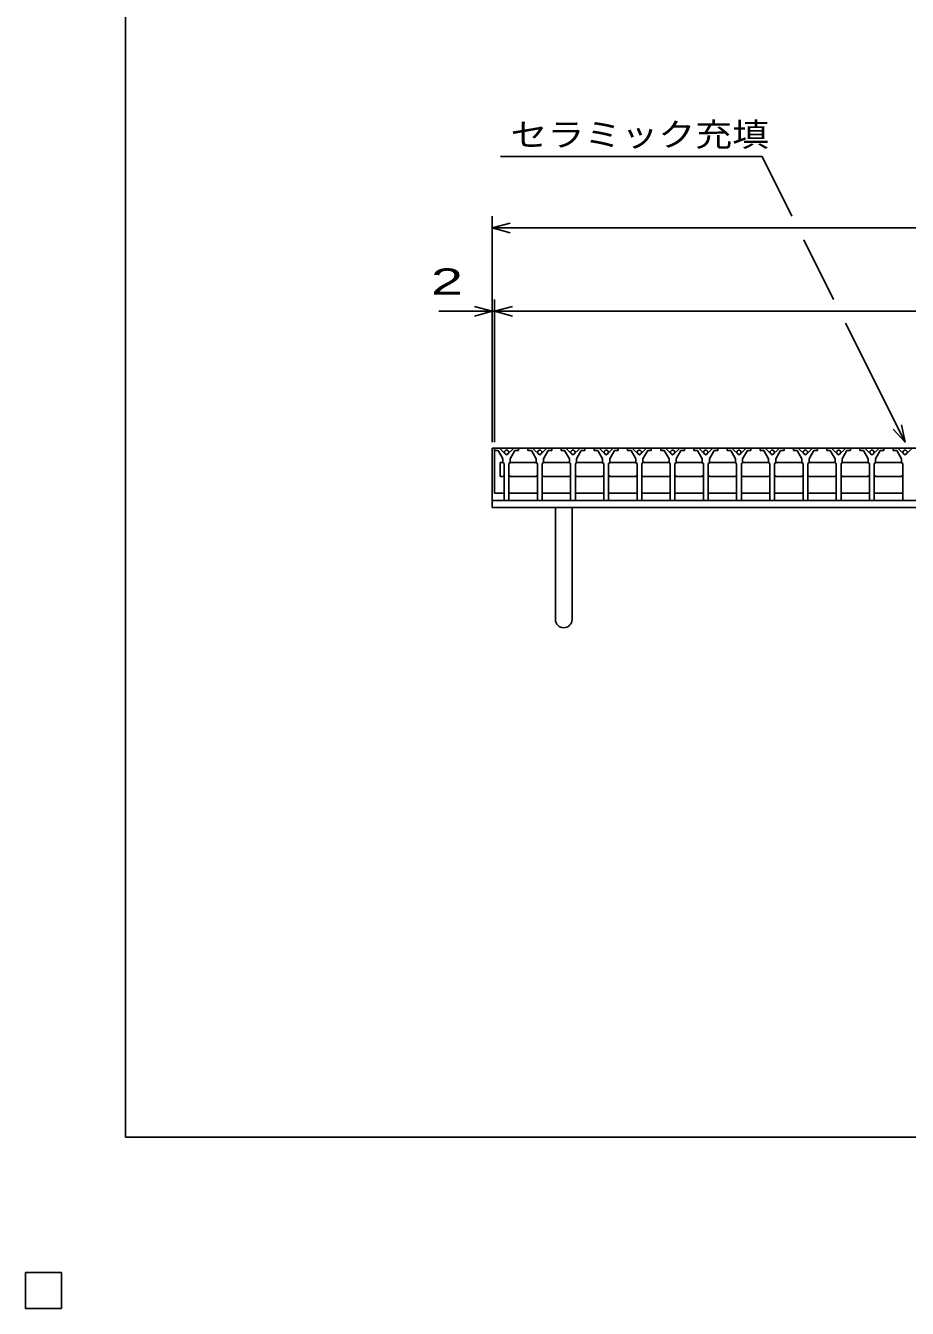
# Model space of a CAD drawing. Units: millimetres, scale not verified. Extents: x -1820 to 1724, y -1285 to 1059.
# Drawn here: x -1820 to -1079, y -1285 to -207 of the extents above; entities that cross this region are included whole.
import ezdxf
from ezdxf.enums import TextEntityAlignment as Align

# ---------------------------------------------------------------- set-up
doc = ezdxf.new("R2010")
doc.units = ezdxf.units.MM
doc.header["$LTSCALE"] = 10
for name, color, linetype, lineweight in [('0_2', 150, 'Continuous', 25), ('16', 3, 'Continuous', 25), ('17', 3, 'Continuous', 25), ('19', 6, 'Continuous', 25), ('22', 2, 'Continuous', 25)]:
    doc.layers.add(name, color=color, linetype=linetype, lineweight=lineweight)
doc.styles.add('ベクトル', font='')
doc.styles.get('ベクトル').set_extended_font_data('ベクトル')

msp = doc.modelspace()

# ---------------------------------------------------------------- linework, layer by layer
at = {"layer": '0_2'}
for p, q in [((-1736, -1141), (-1736, 1059)), ((1724, -1141), (-1736, -1141))]:
    msp.add_line(p, q, dxfattribs=at)
at = {"layer": '16'}
for p, q in [((-1426, -562), (-1426, -564)), ((-1422, -562), (-1426, -562)), ((-1426, -562), (-430, -562)), ((-1426, -562), (-1426, -600)), ((-1426, -564), (-1423, -564)), ((-1423, -564), (-1419, -571)), ((-1416, -568), (-1422, -562)), ((-1419, -571), (-1419, -574)), ((-1410, -562), (-1416, -568)), ((-1413, -571), (-1409, -564)), ((-1413, -574), (-1413, -571)), ((-1406, -562), (-1410, -562)), ((-1409, -564), (-1406, -564)), ((-1406, -564), (-1406, -562)), ((-1398.1, -562), (-1398.1, -564)), ((-1394.1, -562), (-1398.1, -562)), ((-1398.1, -564), (-1395.1, -564)), ((-1395.1, -564), (-1391.1, -571)), ((-1388.1, -568), (-1394.1, -562)), ((-1391.1, -571), (-1391.1, -574)), ((-1382.1, -562), (-1388.1, -568)), ((-1385.1, -571), (-1381.1, -564)), ((-1385.1, -574), (-1385.1, -571)), ((-1378.1, -562), (-1382.1, -562)), ((-1381.1, -564), (-1378.1, -564)), ((-1378.1, -564), (-1378.1, -562)), ((-1370.2, -562), (-1370.2, -564)), ((-1366.2, -562), (-1370.2, -562)), ((-1370.2, -564), (-1367.2, -564)), ((-1367.2, -564), (-1363.2, -571)), ((-1360.2, -568), (-1366.2, -562)), ((-1363.2, -571), (-1363.2, -574)), ((-1354.2, -562), (-1360.2, -568)), ((-1357.2, -571), (-1353.2, -564)), ((-1357.2, -574), (-1357.2, -571)), ((-1350.2, -562), (-1354.2, -562)), ((-1353.2, -564), (-1350.2, -564)), ((-1350.2, -564), (-1350.2, -562)), ((-1342.3, -562), (-1342.3, -564)), ((-1338.3, -562), (-1342.3, -562)), ((-1342.3, -564), (-1339.3, -564)), ((-1339.3, -564), (-1335.3, -571)), ((-1332.3, -568), (-1338.3, -562)), ((-1335.3, -571), (-1335.3, -574)), ((-1326.3, -562), (-1332.3, -568)), ((-1329.3, -571), (-1325.3, -564)), ((-1329.3, -574), (-1329.3, -571)), ((-1322.3, -562), (-1326.3, -562)), ((-1325.3, -564), (-1322.3, -564)), ((-1322.3, -564), (-1322.3, -562)), ((-1314.4, -562), (-1314.4, -564)), ((-1310.4, -562), (-1314.4, -562)), ((-1314.4, -564), (-1311.4, -564)), ((-1311.4, -564), (-1307.4, -571)), ((-1304.4, -568), (-1310.4, -562)), ((-1307.4, -571), (-1307.4, -574)), ((-1298.4, -562), (-1304.4, -568)), ((-1301.4, -571), (-1297.4, -564)), ((-1301.4, -574), (-1301.4, -571)), ((-1294.4, -562), (-1298.4, -562)), ((-1297.4, -564), (-1294.4, -564)), ((-1294.4, -564), (-1294.4, -562)), ((-1286.5, -562), (-1286.5, -564)), ((-1282.5, -562), (-1286.5, -562)), ((-1286.5, -564), (-1283.5, -564)), ((-1283.5, -564), (-1279.5, -571)), ((-1276.5, -568), (-1282.5, -562)), ((-1279.5, -571), (-1279.5, -574)), ((-1270.5, -562), (-1276.5, -568)), ((-1273.5, -571), (-1269.5, -564)), ((-1273.5, -574), (-1273.5, -571)), ((-1266.5, -562), (-1270.5, -562)), ((-1269.5, -564), (-1266.5, -564)), ((-1266.5, -564), (-1266.5, -562)), ((-1258.6, -562), (-1258.6, -564)), ((-1254.6, -562), (-1258.6, -562)), ((-1258.6, -564), (-1255.6, -564)), ((-1255.6, -564), (-1251.6, -571)), ((-1248.6, -568), (-1254.6, -562)), ((-1251.6, -571), (-1251.6, -574)), ((-1242.6, -562), (-1248.6, -568)), ((-1245.6, -571), (-1241.6, -564)), ((-1245.6, -574), (-1245.6, -571)), ((-1238.6, -562), (-1242.6, -562)), ((-1241.6, -564), (-1238.6, -564)), ((-1238.6, -564), (-1238.6, -562)), ((-1230.7, -562), (-1230.7, -564)), ((-1226.7, -562), (-1230.7, -562)), ((-1230.7, -564), (-1227.7, -564)), ((-1227.7, -564), (-1223.7, -571)), ((-1220.7, -568), (-1226.7, -562)), ((-1223.7, -571), (-1223.7, -574)), ((-1214.7, -562), (-1220.7, -568)), ((-1217.7, -571), (-1213.7, -564)), ((-1217.7, -574), (-1217.7, -571)), ((-1210.7, -562), (-1214.7, -562)), ((-1213.7, -564), (-1210.7, -564)), ((-1210.7, -564), (-1210.7, -562)), ((-1202.8, -562), (-1202.8, -564)), ((-1198.8, -562), (-1202.8, -562)), ((-1202.8, -564), (-1199.8, -564)), ((-1199.8, -564), (-1195.8, -571)), ((-1192.8, -568), (-1198.8, -562)), ((-1195.8, -571), (-1195.8, -574)), ((-1186.8, -562), (-1192.8, -568)), ((-1189.8, -571), (-1185.8, -564)), ((-1189.8, -574), (-1189.8, -571)), ((-1182.8, -562), (-1186.8, -562)), ((-1185.8, -564), (-1182.8, -564)), ((-1182.8, -564), (-1182.8, -562)), ((-1174.9, -562), (-1174.9, -564)), ((-1170.9, -562), (-1174.9, -562)), ((-1174.9, -564), (-1171.9, -564)), ((-1171.9, -564), (-1167.9, -571)), ((-1164.9, -568), (-1170.9, -562)), ((-1167.9, -571), (-1167.9, -574)), ((-1158.9, -562), (-1164.9, -568)), ((-1161.9, -571), (-1157.9, -564)), ((-1161.9, -574), (-1161.9, -571)), ((-1154.9, -562), (-1158.9, -562)), ((-1157.9, -564), (-1154.9, -564)), ((-1154.9, -564), (-1154.9, -562)), ((-1147, -562), (-1147, -564)), ((-1143, -562), (-1147, -562)), ((-1147, -564), (-1144, -564)), ((-1144, -564), (-1140, -571)), ((-1137, -568), (-1143, -562)), ((-1140, -571), (-1140, -574)), ((-1131, -562), (-1137, -568)), ((-1134, -571), (-1130, -564)), ((-1134, -574), (-1134, -571)), ((-1127, -562), (-1131, -562)), ((-1130, -564), (-1127, -564)), ((-1127, -564), (-1127, -562)), ((-1119.1, -562), (-1119.1, -564)), ((-1115.1, -562), (-1119.1, -562)), ((-1119.1, -564), (-1116.1, -564)), ((-1116.1, -564), (-1112.1, -571)), ((-1109.1, -568), (-1115.1, -562)), ((-1112.1, -571), (-1112.1, -574)), ((-1103.1, -562), (-1109.1, -568)), ((-1106.1, -571), (-1102.1, -564)), ((-1106.1, -574), (-1106.1, -571)), ((-1099.1, -562), (-1103.1, -562)), ((-1102.1, -564), (-1099.1, -564)), ((-1099.1, -564), (-1099.1, -562)), ((-1091.2, -562), (-1091.2, -564)), ((-1087.2, -562), (-1091.2, -562)), ((-1091.2, -564), (-1088.2, -564)), ((-1088.2, -564), (-1084.2, -571)), ((-1081.2, -568), (-1087.2, -562)), ((-1084.2, -571), (-1084.2, -574)), ((-1075.2, -562), (-1081.2, -568)), ((-1419, -574), (-1418, -575)), ((-1418, -575), (-1418, -606)), ((-1414, -575), (-1413, -574)), ((-1414, -606), (-1414, -575)), ((-1413.75, -575), (-1412.75, -574)), ((-1412.75, -574), (-1391.35, -574)), ((-1391.35, -574), (-1390.35, -575)), ((-1391.1, -574), (-1390.1, -575)), ((-1390.1, -575), (-1390.1, -606)), ((-1386.1, -575), (-1385.1, -574)), ((-1386.1, -606), (-1386.1, -575)), ((-1385.85, -575), (-1384.85, -574)), ((-1384.85, -574), (-1363.45, -574)), ((-1363.45, -574), (-1362.45, -575)), ((-1363.2, -574), (-1362.2, -575)), ((-1362.2, -575), (-1362.2, -606)), ((-1358.2, -575), (-1357.2, -574)), ((-1358.2, -606), (-1358.2, -575)), ((-1357.95, -575), (-1356.95, -574)), ((-1356.95, -574), (-1335.55, -574)), ((-1335.55, -574), (-1334.55, -575)), ((-1335.3, -574), (-1334.3, -575)), ((-1334.3, -575), (-1334.3, -606)), ((-1330.3, -575), (-1329.3, -574)), ((-1330.3, -606), (-1330.3, -575)), ((-1330.05, -575), (-1329.05, -574)), ((-1329.05, -574), (-1307.65, -574)), ((-1307.65, -574), (-1306.65, -575)), ((-1307.4, -574), (-1306.4, -575)), ((-1306.4, -575), (-1306.4, -606)), ((-1302.4, -575), (-1301.4, -574)), ((-1302.4, -606), (-1302.4, -575)), ((-1302.15, -575), (-1301.15, -574)), ((-1301.15, -574), (-1279.75, -574)), ((-1279.75, -574), (-1278.75, -575)), ((-1279.5, -574), (-1278.5, -575)), ((-1278.5, -575), (-1278.5, -606)), ((-1274.5, -575), (-1273.5, -574)), ((-1274.5, -606), (-1274.5, -575)), ((-1274.25, -575), (-1273.25, -574)), ((-1273.25, -574), (-1251.85, -574)), ((-1251.85, -574), (-1250.85, -575)), ((-1251.6, -574), (-1250.6, -575)), ((-1250.6, -575), (-1250.6, -606)), ((-1246.6, -575), (-1245.6, -574)), ((-1246.6, -606), (-1246.6, -575)), ((-1246.35, -575), (-1245.35, -574)), ((-1245.35, -574), (-1223.95, -574)), ((-1223.95, -574), (-1222.95, -575)), ((-1223.7, -574), (-1222.7, -575)), ((-1222.7, -575), (-1222.7, -606)), ((-1218.7, -575), (-1217.7, -574)), ((-1218.7, -606), (-1218.7, -575)), ((-1218.45, -575), (-1217.45, -574)), ((-1217.45, -574), (-1196.05, -574)), ((-1196.05, -574), (-1195.05, -575)), ((-1195.8, -574), (-1194.8, -575)), ((-1194.8, -575), (-1194.8, -606)), ((-1190.8, -575), (-1189.8, -574)), ((-1190.8, -606), (-1190.8, -575)), ((-1190.55, -575), (-1189.55, -574)), ((-1189.55, -574), (-1168.15, -574)), ((-1168.15, -574), (-1167.15, -575)), ((-1167.9, -574), (-1166.9, -575)), ((-1166.9, -575), (-1166.9, -606)), ((-1162.9, -575), (-1161.9, -574)), ((-1162.9, -606), (-1162.9, -575)), ((-1162.65, -575), (-1161.65, -574)), ((-1161.65, -574), (-1140.25, -574)), ((-1140.25, -574), (-1139.25, -575)), ((-1140, -574), (-1139, -575)), ((-1139, -575), (-1139, -606)), ((-1135, -575), (-1134, -574)), ((-1135, -606), (-1135, -575)), ((-1134.75, -575), (-1133.75, -574)), ((-1133.75, -574), (-1112.35, -574)), ((-1112.35, -574), (-1111.35, -575)), ((-1112.1, -574), (-1111.1, -575)), ((-1111.1, -575), (-1111.1, -606)), ((-1107.1, -575), (-1106.1, -574)), ((-1107.1, -606), (-1107.1, -575)), ((-1106.85, -575), (-1105.85, -574)), ((-1105.85, -574), (-1084.45, -574)), ((-1084.45, -574), (-1083.45, -575)), ((-1084.2, -574), (-1083.2, -575)), ((-1083.2, -575), (-1083.2, -606)), ((-1412.75, -586), (-1413.75, -585)), ((-1391.35, -586), (-1412.75, -586)), ((-1390.35, -585), (-1391.35, -586)), ((-1384.85, -586), (-1385.85, -585)), ((-1363.45, -586), (-1384.85, -586)), ((-1362.45, -585), (-1363.45, -586)), ((-1356.95, -586), (-1357.95, -585)), ((-1335.55, -586), (-1356.95, -586)), ((-1334.55, -585), (-1335.55, -586)), ((-1329.05, -586), (-1330.05, -585)), ((-1307.65, -586), (-1329.05, -586)), ((-1306.65, -585), (-1307.65, -586)), ((-1301.15, -586), (-1302.15, -585)), ((-1279.75, -586), (-1301.15, -586)), ((-1278.75, -585), (-1279.75, -586)), ((-1273.25, -586), (-1274.25, -585)), ((-1251.85, -586), (-1273.25, -586)), ((-1250.85, -585), (-1251.85, -586)), ((-1245.35, -586), (-1246.35, -585)), ((-1223.95, -586), (-1245.35, -586)), ((-1222.95, -585), (-1223.95, -586)), ((-1217.45, -586), (-1218.45, -585)), ((-1196.05, -586), (-1217.45, -586)), ((-1195.05, -585), (-1196.05, -586)), ((-1189.55, -586), (-1190.55, -585)), ((-1168.15, -586), (-1189.55, -586)), ((-1167.15, -585), (-1168.15, -586)), ((-1161.65, -586), (-1162.65, -585)), ((-1140.25, -586), (-1161.65, -586)), ((-1139.25, -585), (-1140.25, -586)), ((-1133.75, -586), (-1134.75, -585)), ((-1112.35, -586), (-1133.75, -586)), ((-1111.35, -585), (-1112.35, -586)), ((-1105.85, -586), (-1106.85, -585)), ((-1084.45, -586), (-1105.85, -586)), ((-1083.45, -585), (-1084.45, -586)), ((-1426, -600), (-1418.25, -600)), ((-1413.75, -600), (-1390.35, -600)), ((-1385.85, -600), (-1362.45, -600)), ((-1357.95, -600), (-1334.55, -600)), ((-1330.05, -600), (-1306.65, -600)), ((-1302.15, -600), (-1278.75, -600)), ((-1274.25, -600), (-1250.85, -600)), ((-1246.35, -600), (-1222.95, -600)), ((-1218.45, -600), (-1195.05, -600)), ((-1190.55, -600), (-1167.15, -600)), ((-1162.65, -600), (-1139.25, -600)), ((-1134.75, -600), (-1111.35, -600)), ((-1106.85, -600), (-1083.45, -600)), ((-1418, -606), (-1414, -606)), ((-1390.1, -606), (-1386.1, -606)), ((-1362.2, -606), (-1358.2, -606)), ((-1334.3, -606), (-1330.3, -606)), ((-1306.4, -606), (-1302.4, -606)), ((-1278.5, -606), (-1274.5, -606)), ((-1250.6, -606), (-1246.6, -606)), ((-1222.7, -606), (-1218.7, -606)), ((-1194.8, -606), (-1190.8, -606)), ((-1166.9, -606), (-1162.9, -606)), ((-1139, -606), (-1135, -606)), ((-1111.1, -606), (-1107.1, -606)), ((-1083.2, -606), (-1079.2, -606)), ((-1820, -1255), (-1790, -1255)), ((-1820, -1285), (-1820, -1255)), ((-1820, -1255), (-1790, -1255)), ((-1820, -1285), (-1820, -1255)), ((-1820, -1255), (-1790, -1255)), ((-1820, -1285), (-1820, -1255)), ((-1820, -1255), (-1790, -1255)), ((-1820, -1285), (-1820, -1255)), ((-1820, -1255), (-1790, -1255)), ((-1820, -1285), (-1820, -1255)), ((-1790, -1285), (-1790, -1255)), ((-1790, -1285), (-1790, -1255)), ((-1790, -1285), (-1790, -1255)), ((-1790, -1285), (-1790, -1255)), ((-1790, -1285), (-1790, -1255)), ((-1820, -1285), (-1790, -1285)), ((-1820, -1285), (-1790, -1285)), ((-1820, -1285), (-1790, -1285)), ((-1820, -1285), (-1790, -1285)), ((-1820, -1285), (-1790, -1285))]:
    msp.add_line(p, q, dxfattribs=at)
for centre in [(-1416, -565.5), (-1388.1, -565.5), (-1360.2, -565.5), (-1332.3, -565.5), (-1304.4, -565.5), (-1276.5, -565.5), (-1248.6, -565.5), (-1220.7, -565.5), (-1192.8, -565.5), (-1164.9, -565.5), (-1137, -565.5), (-1109.1, -565.5), (-1081.2, -565.5)]:
    msp.add_circle(centre, 1.8, dxfattribs=at)
at = {"layer": '17'}
for p, q in [((-1419.25, -574), (-1421.25, -574)), ((-1421.25, -574), (-1421.25, -586)), ((-1418.25, -575), (-1419.25, -574)), ((-1421.25, -586), (-1419.25, -586)), ((-1419.25, -586), (-1418.25, -585))]:
    msp.add_line(p, q, dxfattribs=at)
at = {"layer": '19'}
for p, q in [((-1428, -606), (-1428, -562)), ((-1428, -562), (-1426, -562)), ((-1428, -606), (-428, -606)), ((-1428, -612), (-1428, -606)), ((-428, -612), (-1428, -612)), ((-1375, -612), (-1375, -706)), ((-1361, -706), (-1361, -612))]:
    msp.add_line(p, q, dxfattribs=at)
msp.add_arc((-1368, -706), 7, 180, 0, dxfattribs=at)
at = {"layer": '22', "color": 4}
for p, q in [((-1421.2, -317), (-1201.2, -317)), ((-1176.2, -367), (-1201.2, -317)), ((-1428, -557), (-1428, -367)), ((-1428, -377), (-1413, -373)), ((-1413, -381), (-1428, -377)), ((-1428, -377), (-428, -377)), ((-1141.2, -437), (-1166.2, -387)), ((-1428, -557), (-1428, -437)), ((-1426, -557), (-1426, -437)), ((-1473, -447), (-1428, -447)), ((-1428, -447), (-1443, -443)), ((-1443, -451), (-1428, -447)), ((-1428, -447), (-1426, -447)), ((-1426, -447), (-1411, -443)), ((-1411, -451), (-1426, -447)), ((-1426, -447), (-430, -447)), ((-1081.2, -557), (-1131.2, -457)), ((-1081.2, -557), (-1091.2, -546)), ((-1081.2, -557), (-1084.2, -542.4)), ((-1790, -1255), (-1820, -1255)), ((-1820, -1255), (-1820, -1285)), ((-1790, -1255), (-1820, -1255)), ((-1820, -1255), (-1820, -1285)), ((-1790, -1255), (-1820, -1255)), ((-1820, -1255), (-1820, -1285)), ((-1790, -1285), (-1790, -1255)), ((-1790, -1285), (-1790, -1255)), ((-1790, -1285), (-1790, -1255)), ((-1820, -1285), (-1790, -1285)), ((-1820, -1285), (-1790, -1285)), ((-1820, -1285), (-1790, -1285))]:
    msp.add_line(p, q, dxfattribs=at)
at = {"layer": '22'}
for p, q in [((-1790, -1255), (-1820, -1255)), ((-1820, -1255), (-1820, -1285)), ((-1790, -1255), (-1820, -1255)), ((-1820, -1255), (-1820, -1285)), ((-1790, -1255), (-1820, -1255)), ((-1820, -1255), (-1820, -1285)), ((-1790, -1285), (-1790, -1255)), ((-1790, -1285), (-1790, -1255)), ((-1790, -1285), (-1790, -1255)), ((-1820, -1285), (-1790, -1285)), ((-1820, -1285), (-1790, -1285)), ((-1820, -1285), (-1790, -1285))]:
    msp.add_line(p, q, dxfattribs=at)

# ---------------------------------------------------------------- texts
at = {"layer": '22', "style": 'ベクトル'}
for s, height, width, p in [('セラミック充填', 19.79, 1.15, (-1412.7, -298.5)), (' 2 ', 21.99, 1.65, (-1493, -422))]:
    msp.add_text(s, height=height, dxfattribs=dict(at, width=width)).set_placement(p, align=Align.MIDDLE_LEFT)

doc.saveas('drawing.dxf')
